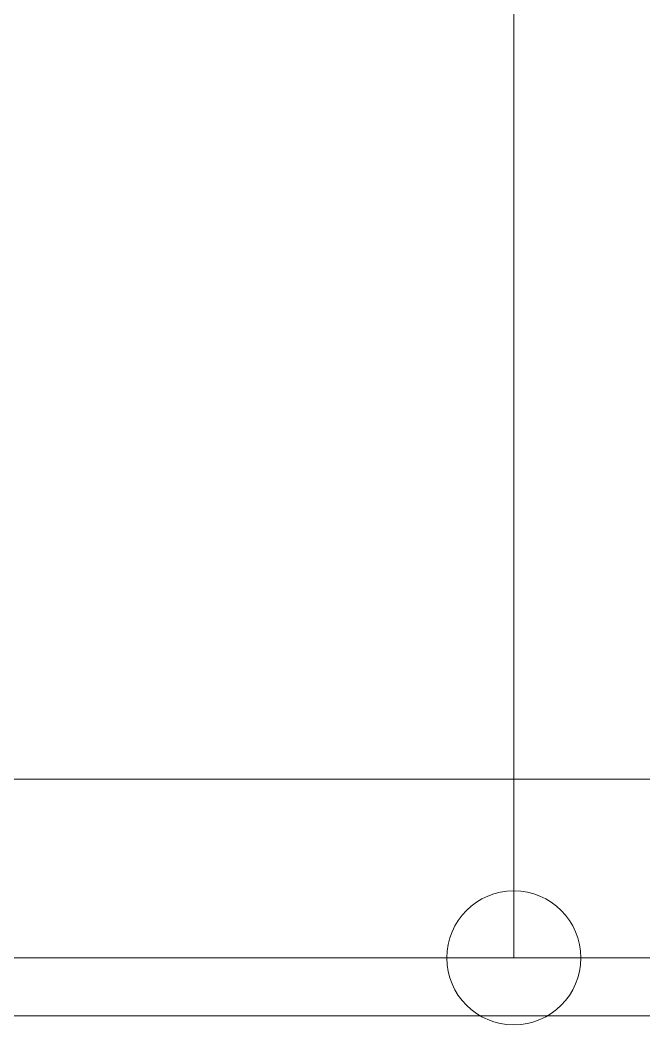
# Model space of a CAD drawing. Units: millimetres at full size, sheet at 1:30. Extents: x -17796 to 21385, y -23279 to 7734.
# Drawn here: x -4350 to -4210.5, y -2878.6 to -2653.7 of the extents above; entities that cross this region are included whole.
import ezdxf

# ---------------------------------------------------------------- set-up
doc = ezdxf.new("R2010")
doc.units = ezdxf.units.MM
doc.header["$LTSCALE"] = 30
doc.linetypes.add('USER9', pattern=[2.3, 2, -0.1, 0.1, -0.1])
for name, color, linetype, lineweight in [('0-C_0_4P', 4, 'Continuous', 18), ('1-F_衛生陶器・住設', 2, 'USER9', 18), ('2-2_', 7, 'Continuous', 18), ('7-C_B2', 1, 'Continuous', 18)]:
    doc.layers.add(name, color=color, linetype=linetype, lineweight=lineweight)

msp = doc.modelspace()

# ---------------------------------------------------------------- linework, layer by layer
at = {"layer": '0-C_0_4P'}
for p, q in [((-3664.12, -2823.6), (-6229.12, -2823.6)), ((-3664.12, -2863.6), (-6241.62, -2863.6))]:
    msp.add_line(p, q, dxfattribs=at)
at = {"layer": '1-F_衛生陶器・住設'}
msp.add_line((-7005.42, -2863.6), (1844.09, -2863.6), dxfattribs=at)
at = {"layer": '2-2_', "color": 171}
for p, q in [((-4239.57, -1033.6), (-4239.57, -2833.6)), ((-4219.57, -2863.6), (-4222.07, -2863.6))]:
    msp.add_line(p, q, dxfattribs=at)
at = {"layer": '2-2_'}
msp.add_line((-4239.57, -2863.6), (-4239.57, -2833.6), dxfattribs=at)
msp.add_circle((-4239.57, -2863.6), 15, dxfattribs=at)
at = {"layer": '7-C_B2'}
msp.add_line((-3670.12, -2876.6), (-6241.62, -2876.6), dxfattribs=at)

doc.saveas('drawing.dxf')
